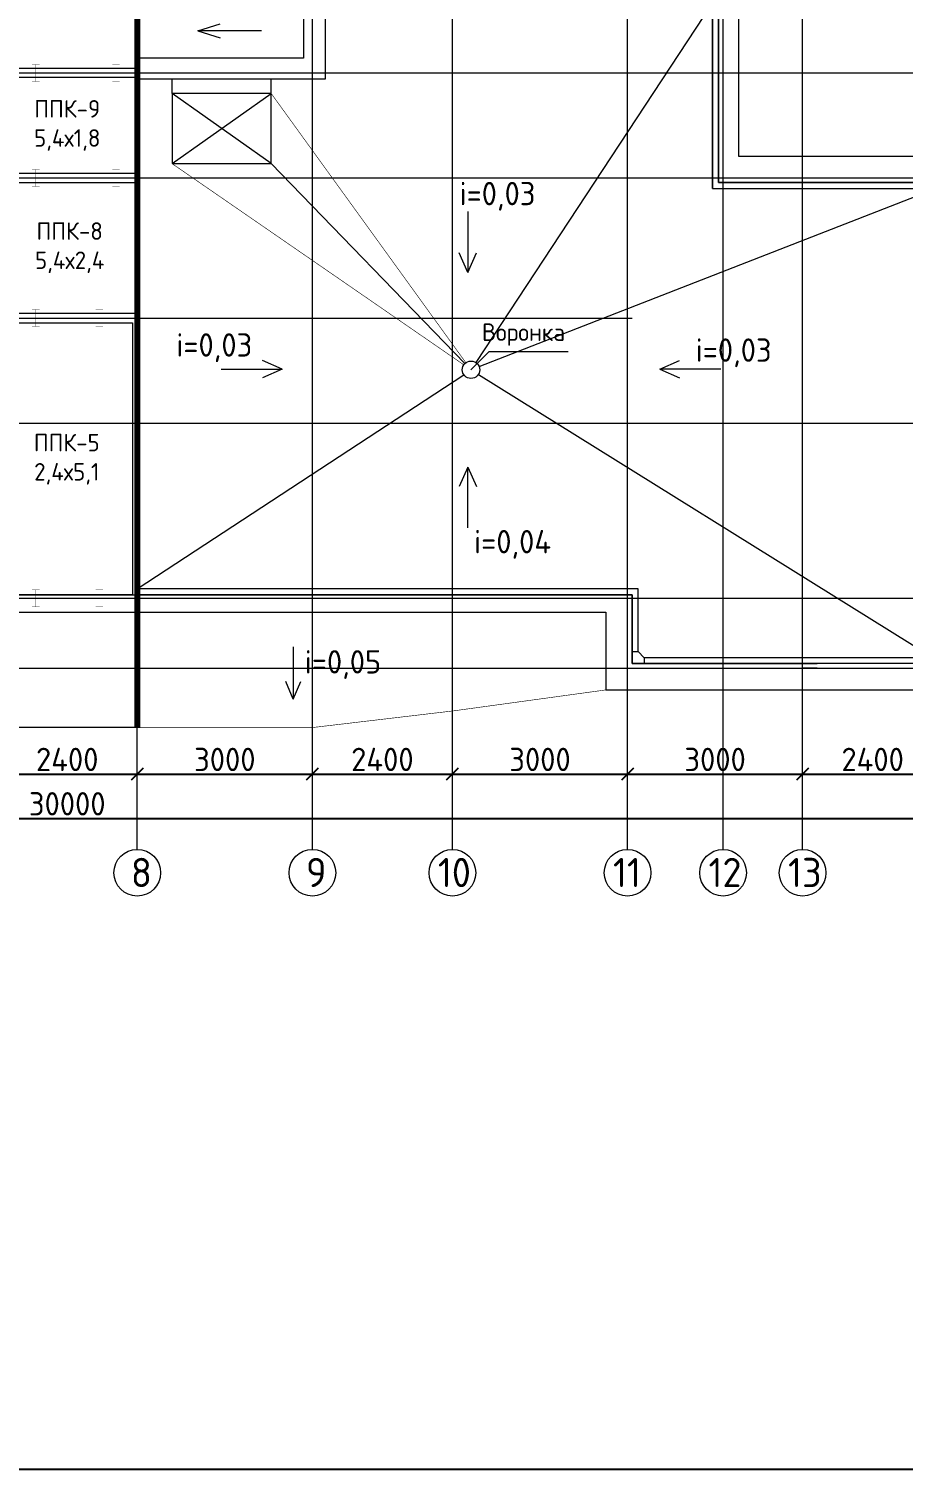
# Model space of a CAD drawing. Header units: millimetres. Extents: x -10163 to 1081624, y -5450 to 230390.
# Drawn here: x 356855 to 371836, y -5250 to 19425 of the extents above; entities that cross this region are included whole.
import ezdxf

# ---------------------------------------------------------------- set-up
doc = ezdxf.new("R2010")
doc.units = ezdxf.units.MM
doc.header["$PDMODE"] = 35
doc.linetypes.add('HIDDEN', pattern=[0.375, 0.25, -0.125])
doc.linetypes.add('Штрих-пунктир', pattern=[24, 20, -1.5, 1, -1.5])
for name, color, linetype in [('Анкеровка', 30, 'Continuous'), ('Кровля', 92, 'Continuous'), ('Оси 2', 253, 'Continuous'), ('Панели', 210, 'Continuous'), ('Перегородки', 150, 'Continuous'), ('Перекрытия', 100, 'Continuous'), ('Покрытия', 50, 'Continuous'), ('Стены1', 120, 'Continuous'), ('Фундаменты', 40, 'Continuous')]:
    doc.layers.add(name, color=color, linetype=linetype)
doc.styles.add('ГОСТ', font='GOST Common.ttf', dxfattribs={"height": 400})
doc.dimstyles.new('ГОСТ', dxfattribs={"dimtxt": 400, "dimasz": 200, "dimexe": 0.18, "dimexo": 0.0625, "dimgap": 50, "dimtad": 1, "dimdec": 0, "dimzin": 0, "dimdsep": 46, "dimtxsty": 'ГОСТ', "dimblk": 'OBLIQUE', "dimcen": 0.09, "dimadec": 0, "dimazin": 0, "dimtfac": 1, "dimtdec": 0, "dimtofl": 0, "dimtmove": 0, "dimatfit": 3, "dimldrblk": 'NONE', "dimfxl": 1, "dimtolj": 1, "dimtzin": 0, "dimarcsym": 0})

# ---------------------------------------------------------------- blocks, each defined once
blk = doc.blocks.new('_Oblique')
at = {"color": 0, "linetype": 'ByBlock', "lineweight": -2}
blk.add_line((-0.5, -0.5), (0.5, 0.5), dxfattribs=at)
blk = doc.blocks.new('*D920')
at = {"layer": 'Defpoints', "color": 0, "transparency": 16777216}
for p in [(358713, 6659), (358713, 6659), (356313, 6259)]:
    blk.add_point(p, dxfattribs=at)
at = {"layer": 'Покрытия', "color": 0, "lineweight": -2, "transparency": 16777216}
for p, q in [((356313, 6259), (356313, 6659)), ((356313, 6659), (358713, 6659)), ((358713, 6659), (358713, 6659))]:
    blk.add_line(p, q, dxfattribs=at)
at = {"layer": 'Покрытия', "color": 0, "lineweight": -2, "transparency": 16777216, "xscale": 200, "yscale": 200, "zscale": 200, "rotation": 180}
blk.add_blockref('_Oblique', (356313, 6659), dxfattribs=at)
at = {"layer": 'Покрытия', "color": 0, "lineweight": -2, "transparency": 16777216, "xscale": 200, "yscale": 200, "zscale": 200}
blk.add_blockref('_Oblique', (358713, 6659), dxfattribs=at)
at = {"layer": 'Покрытия', "color": 0, "lineweight": 9, "transparency": 16777216, "insert": (357513, 6909), "char_height": 400, "attachment_point": 5, "style": 'ГОСТ'}
blk.add_mtext('\\A1;2400', dxfattribs=at)
blk = doc.blocks.new('_None')
blk = doc.blocks.new('*D921')
at = {"layer": 'Defpoints', "color": 0, "transparency": 16777216}
for p in [(358713, 6659), (361713, 6659), (361713, 6659)]:
    blk.add_point(p, dxfattribs=at)
at = {"layer": 'Покрытия', "color": 0, "lineweight": -2, "transparency": 16777216}
for p, q in [((358713, 6659), (358713, 6659)), ((358713, 6659), (361713, 6659)), ((361713, 6659), (361713, 6659))]:
    blk.add_line(p, q, dxfattribs=at)
at = {"layer": 'Покрытия', "color": 0, "lineweight": -2, "transparency": 16777216, "xscale": 200, "yscale": 200, "zscale": 200, "rotation": 180}
blk.add_blockref('_Oblique', (358713, 6659), dxfattribs=at)
at = {"layer": 'Покрытия', "color": 0, "lineweight": -2, "transparency": 16777216, "xscale": 200, "yscale": 200, "zscale": 200}
blk.add_blockref('_Oblique', (361713, 6659), dxfattribs=at)
at = {"layer": 'Покрытия', "color": 0, "lineweight": 9, "transparency": 16777216, "insert": (360213, 6909), "char_height": 400, "attachment_point": 5, "style": 'ГОСТ'}
blk.add_mtext('\\A1;3000', dxfattribs=at)
blk = doc.blocks.new('*D922')
at = {"layer": 'Defpoints', "color": 0, "transparency": 16777216}
for p in [(361713, 6659), (364113, 6659), (364113, 6659)]:
    blk.add_point(p, dxfattribs=at)
at = {"layer": 'Покрытия', "color": 0, "lineweight": -2, "transparency": 16777216}
for p, q in [((361713, 6659), (361713, 6659)), ((361713, 6659), (364113, 6659)), ((364113, 6659), (364113, 6659))]:
    blk.add_line(p, q, dxfattribs=at)
at = {"layer": 'Покрытия', "color": 0, "lineweight": -2, "transparency": 16777216, "xscale": 200, "yscale": 200, "zscale": 200, "rotation": 180}
blk.add_blockref('_Oblique', (361713, 6659), dxfattribs=at)
at = {"layer": 'Покрытия', "color": 0, "lineweight": -2, "transparency": 16777216, "xscale": 200, "yscale": 200, "zscale": 200}
blk.add_blockref('_Oblique', (364113, 6659), dxfattribs=at)
at = {"layer": 'Покрытия', "color": 0, "lineweight": 9, "transparency": 16777216, "insert": (362913, 6909), "char_height": 400, "attachment_point": 5, "style": 'ГОСТ'}
blk.add_mtext('\\A1;2400', dxfattribs=at)
blk = doc.blocks.new('*D923')
at = {"layer": 'Defpoints', "color": 0, "transparency": 16777216}
for p in [(364113, 6659), (367113, 6659), (367113, 6659)]:
    blk.add_point(p, dxfattribs=at)
at = {"layer": 'Покрытия', "color": 0, "lineweight": -2, "transparency": 16777216}
for p, q in [((364113, 6659), (364113, 6659)), ((364113, 6659), (367113, 6659)), ((367113, 6659), (367113, 6659))]:
    blk.add_line(p, q, dxfattribs=at)
at = {"layer": 'Покрытия', "color": 0, "lineweight": -2, "transparency": 16777216, "xscale": 200, "yscale": 200, "zscale": 200, "rotation": 180}
blk.add_blockref('_Oblique', (364113, 6659), dxfattribs=at)
at = {"layer": 'Покрытия', "color": 0, "lineweight": -2, "transparency": 16777216, "xscale": 200, "yscale": 200, "zscale": 200}
blk.add_blockref('_Oblique', (367113, 6659), dxfattribs=at)
at = {"layer": 'Покрытия', "color": 0, "lineweight": 9, "transparency": 16777216, "insert": (365613, 6909), "char_height": 400, "attachment_point": 5, "style": 'ГОСТ'}
blk.add_mtext('\\A1;3000', dxfattribs=at)
blk = doc.blocks.new('*D924')
at = {"layer": 'Defpoints', "color": 0, "transparency": 16777216}
for p in [(367113, 6659), (370113, 6659), (370113, 6659)]:
    blk.add_point(p, dxfattribs=at)
at = {"layer": 'Покрытия', "color": 0, "lineweight": -2, "transparency": 16777216}
for p, q in [((367113, 6659), (367113, 6659)), ((367113, 6659), (370113, 6659)), ((370113, 6659), (370113, 6659))]:
    blk.add_line(p, q, dxfattribs=at)
at = {"layer": 'Покрытия', "color": 0, "lineweight": -2, "transparency": 16777216, "xscale": 200, "yscale": 200, "zscale": 200, "rotation": 180}
blk.add_blockref('_Oblique', (367113, 6659), dxfattribs=at)
at = {"layer": 'Покрытия', "color": 0, "lineweight": -2, "transparency": 16777216, "xscale": 200, "yscale": 200, "zscale": 200}
blk.add_blockref('_Oblique', (370113, 6659), dxfattribs=at)
at = {"layer": 'Покрытия', "color": 0, "lineweight": 9, "transparency": 16777216, "insert": (368613, 6909), "char_height": 400, "attachment_point": 5, "style": 'ГОСТ'}
blk.add_mtext('\\A1;3000', dxfattribs=at)
blk = doc.blocks.new('*D925')
at = {"layer": 'Defpoints', "color": 0, "transparency": 16777216}
for p in [(370113, 6659), (372513, 6659), (372513, 6659)]:
    blk.add_point(p, dxfattribs=at)
at = {"layer": 'Покрытия', "color": 0, "lineweight": -2, "transparency": 16777216}
for p, q in [((370113, 6659), (370113, 6659)), ((370113, 6659), (372513, 6659)), ((372513, 6659), (372513, 6659))]:
    blk.add_line(p, q, dxfattribs=at)
at = {"layer": 'Покрытия', "color": 0, "lineweight": -2, "transparency": 16777216, "xscale": 200, "yscale": 200, "zscale": 200, "rotation": 180}
blk.add_blockref('_Oblique', (370113, 6659), dxfattribs=at)
at = {"layer": 'Покрытия', "color": 0, "lineweight": -2, "transparency": 16777216, "xscale": 200, "yscale": 200, "zscale": 200}
blk.add_blockref('_Oblique', (372513, 6659), dxfattribs=at)
at = {"layer": 'Покрытия', "color": 0, "lineweight": 9, "transparency": 16777216, "insert": (371313, 6909), "char_height": 400, "attachment_point": 5, "style": 'ГОСТ'}
blk.add_mtext('\\A1;2400', dxfattribs=at)
blk = doc.blocks.new('*D926')
at = {"layer": 'Defpoints', "color": 0, "transparency": 16777216}
for p in [(342513, 5899), (372513, 5899), (372513, 5509)]:
    blk.add_point(p, dxfattribs=at)
at = {"layer": 'Покрытия', "color": 0, "lineweight": -2, "transparency": 16777216}
for p, q in [((342513, 5899), (342513, 5899)), ((342513, 5899), (372513, 5899)), ((372513, 5509), (372513, 5899))]:
    blk.add_line(p, q, dxfattribs=at)
at = {"layer": 'Покрытия', "color": 0, "lineweight": -2, "transparency": 16777216, "xscale": 200, "yscale": 200, "zscale": 200, "rotation": 180}
blk.add_blockref('_Oblique', (342513, 5899), dxfattribs=at)
at = {"layer": 'Покрытия', "color": 0, "lineweight": -2, "transparency": 16777216, "xscale": 200, "yscale": 200, "zscale": 200}
blk.add_blockref('_Oblique', (372513, 5899), dxfattribs=at)
at = {"layer": 'Покрытия', "color": 0, "lineweight": 9, "transparency": 16777216, "insert": (357513, 6149), "char_height": 400, "attachment_point": 5, "style": 'ГОСТ'}
blk.add_mtext('\\A1;30000', dxfattribs=at)

msp = doc.modelspace()

# ---------------------------------------------------------------- linework, layer by layer
at = {"layer": 'Анкеровка'}
msp.add_lwpolyline([(276400, -5250), (380890, -5250), (380890, 44700), (276400, 44700)], close=True, dxfattribs=at)
at = {"layer": 'Анкеровка', "lineweight": 9, "const_width": 5}
for points in [[(356911.62, 18815), (357041.62, 18815)], [(356911.62, 18815), (357041.62, 18815)], [(356976.62, 18815), (356976.62, 18525)], [(356976.62, 18815), (356976.62, 18525)], [(358283.24, 18815), (358413.24, 18815)], [(358348.24, 18815), (358348.24, 18525)], [(356911.62, 18525), (357041.62, 18525)], [(356911.62, 18525), (357041.62, 18525)], [(358283.24, 18525), (358413.24, 18525)], [(356911.62, 17015), (357041.62, 17015)], [(356911.62, 17015), (357041.62, 17015)], [(356976.62, 17015), (356976.62, 16725)], [(356976.62, 17015), (356976.62, 16725)], [(358283.24, 17015), (358413.24, 17015)], [(358348.24, 17015), (358348.24, 16725)], [(356911.62, 16725), (357041.62, 16725)], [(356911.62, 16725), (357041.62, 16725)], [(358283.24, 16725), (358413.24, 16725)], [(356911.62, 14615), (357041.62, 14615)], [(356911.62, 14615), (357041.62, 14615)], [(356976.62, 14615), (356976.62, 14325)], [(356976.62, 14615), (356976.62, 14325)], [(357998.24, 14615), (358128.24, 14615)], [(357998.24, 14615), (358128.24, 14615)], [(358063.24, 14615), (358063.24, 14325)], [(358063.24, 14615), (358063.24, 14325)], [(356911.62, 14325), (357041.62, 14325)], [(356911.62, 14325), (357041.62, 14325)], [(357998.24, 14325), (358128.24, 14325)], [(357998.24, 14325), (358128.24, 14325)], [(356911.62, 9815), (357041.62, 9815)], [(356911.62, 9815), (357041.62, 9815)], [(356976.62, 9815), (356976.62, 9525)], [(356976.62, 9815), (356976.62, 9525)], [(357998.24, 9815), (358128.24, 9815)], [(357998.24, 9815), (358128.24, 9815)], [(358063.24, 9815), (358063.24, 9525)], [(358063.24, 9815), (358063.24, 9525)], [(356911.62, 9525), (357041.62, 9525)], [(356911.62, 9525), (357041.62, 9525)], [(357998.24, 9525), (358128.24, 9525)], [(357998.24, 9525), (358128.24, 9525)]]:
    msp.add_lwpolyline(points, dxfattribs=at)
at = {"layer": 'Кровля', "lineweight": 9}
for p, q in [((368570, 16690), (368570, 23050)), ((368570, 19870), (364512.88, 13708.96)), ((359752.363, 19390.537), (360135.88, 19509.009)), ((360840.156, 19390.537), (359752.363, 19390.537)), ((359752.363, 19390.537), (360135.88, 19272.064)), ((359308.581, 17116.641), (361008.581, 18316.641)), ((361008.581, 17116.641), (359308.581, 18316.641)), ((364569.917, 13638.451), (372291.62, 16650)), ((364375.06, 16293.647), (364375.06, 15250.26)), ((364375.06, 15250.26), (364226.092, 15585.634)), ((364375.06, 15250.26), (364524.028, 15585.634)), ((364430.693, 13584.153), (364741.189, 13894.648)), ((364741.189, 13894.648), (366094.929, 13894.648)), ((360151.421, 13595.918), (361194.807, 13595.918)), ((361194.807, 13595.918), (360859.433, 13744.887)), ((361194.807, 13595.918), (360859.433, 13446.95)), ((367666.579, 13595.918), (368001.953, 13744.887)), ((368709.966, 13595.918), (367666.579, 13595.918)), ((367666.579, 13595.918), (368001.953, 13446.95)), ((358713.24, 9831.115), (364308.943, 13497.501)), ((364557.54, 13505.149), (372296.62, 8685)), ((364375.06, 11918.045), (364226.092, 11582.671)), ((364375.06, 10874.658), (364375.06, 11918.045)), ((364375.06, 11918.045), (364524.028, 11582.671)), ((361386.488, 8837.708), (361386.488, 7942.903)), ((361386.488, 7942.903), (361259.975, 8244.413)), ((361386.488, 7942.903), (361513, 8244.413))]:
    msp.add_line(p, q, dxfattribs=at)
at = {"layer": 'Кровля', "lineweight": 9, "ltscale": 10}
for p, q in [((359308.581, 18316.641), (359308.581, 18570)), ((361008.581, 18316.641), (361008.581, 18570)), ((361008.581, 17116.641), (364326.715, 13691.484))]:
    msp.add_line(p, q, dxfattribs=at)
at = {"layer": 'Кровля', "lineweight": 9, "const_width": 100}
msp.add_lwpolyline([(358713.24, 32284.951), (358713.24, 7455.049)], dxfattribs=at)
at = {"layer": 'Кровля', "lineweight": 9}
for points in [[(358713.24, 20820), (361563.24, 20820), (361563.24, 18920)], [(361563.24, 19373.774), (361563.24, 18920), (358713.24, 18920)]]:
    msp.add_lwpolyline(points, dxfattribs=at)
msp.add_lwpolyline([(361008.581, 17116.641), (361008.581, 18316.641), (359308.581, 18316.641), (359308.581, 17116.641)], close=True, dxfattribs=at)
at = {"layer": 'Кровля', "lineweight": 9, "ltscale": 10, "const_width": 10}
for points in [[(361008.581, 18316.641), (361008.581, 18316.641), (364343.128, 13705.247)], [(359308.581, 17116.641), (364307.674, 13668.993)]]:
    msp.add_lwpolyline(points, dxfattribs=at)
at = {"layer": 'Кровля', "lineweight": 9}
msp.add_circle((364430.693, 13584.153), 149.438, dxfattribs=at)
at = {"layer": 'Оси 2', "linetype": 'Штрих-пунктир', "lineweight": 9}
for p, q in [((358713.24, 5368.318), (358713.24, 34020)), ((358713.24, 5368.318), (358713.24, 33970)), ((361713.24, 5368.318), (361713.24, 34020)), ((361713.24, 5368.318), (361713.24, 33970)), ((367113.24, 5368.318), (367113.24, 34020)), ((367113.24, 5368.318), (367113.24, 33970)), ((368750, 5368.318), (368750, 34020)), ((368750, 5368.318), (368750, 33970)), ((370113.24, 5368.318), (370113.24, 34020)), ((370113.24, 5368.318), (370113.24, 33970)), ((339340, 18670), (375760, 18670)), ((339340, 18670), (375760, 18670)), ((339340, 16870), (375760, 16870)), ((339340, 16870), (375760, 16870)), ((339340, 14470), (367193.24, 14470)), ((339340, 14470), (367193.24, 14470)), ((339340, 12670), (375760, 12670)), ((339340, 12670), (375760, 12670)), ((339340, 9670), (375760, 9670)), ((339340, 9670), (375760, 9670)), ((339340, 8470), (375760, 8470)), ((339340, 8470), (375760, 8470))]:
    msp.add_line(p, q, dxfattribs=at)
at = {"layer": 'Оси 2', "linetype": 'Continuous', "lineweight": 9}
for q in [(364113.24, 34020), (364113.24, 33970)]:
    msp.add_line((364113.24, 5368.318), q, dxfattribs=at)
at = {"layer": 'Оси 2', "lineweight": 9}
for centre in [(358713.24, 4968.318), (361713.24, 4968.318), (364113.24, 4968.318), (367113.24, 4968.318), (368750, 4968.318), (370113.24, 4968.318)]:
    msp.add_circle(centre, 400, dxfattribs=at)
at = {"layer": 'Панели', "linetype": 'Continuous', "lineweight": 9}
for p, q in [((366743.24, 9731.115), (367113.24, 9731.115)), ((370363.24, 8470), (370113.24, 8470))]:
    msp.add_line(p, q, dxfattribs=at)
msp.add_lwpolyline([(356313.24, 9431.115), (356313.24, 14470), (358713.24, 14470), (358713.24, 7455.049), (356313.24, 7455.049)], dxfattribs=at)
at = {"layer": 'Перегородки', "linetype": 'HIDDEN', "lineweight": 9, "ltscale": 10}
for points in [[(356393.24, 18750), (358713.24, 18750), (358713.24, 20990), (356393.24, 20990), (356393.24, 18750)], [(358713.24, 18590), (356393.24, 18590), (356393.24, 16950), (358713.24, 16950), (358713.24, 18590)]]:
    msp.add_lwpolyline(points, dxfattribs=at)
for points in [[(358713.24, 16790), (358713.24, 14550), (356393.24, 14550), (356393.24, 16790)], [(358633.24, 14390), (358633.24, 9731.115), (356393.24, 9731.115), (356393.24, 14390)]]:
    msp.add_lwpolyline(points, close=True, dxfattribs=at)
at = {"layer": 'Перекрытия', "lineweight": 9, "const_width": 10}
for points in [[(356313.24, 18670), (358713.24, 18670), (358713.24, 16870), (356313.24, 16870)], [(356313.24, 16870), (358713.24, 16870), (358713.24, 14470), (356313.24, 14470)], [(356313.24, 9731.115), (358713.24, 9731.115), (358713.24, 14470), (356313.24, 14470)]]:
    msp.add_lwpolyline(points, close=True, dxfattribs=at)
for points in [[(356313.24, 7455.049), (358713.24, 7455.049), (358713.24, 9431.115), (356313.24, 9431.115)], [(361713.24, 7455.049), (358713.24, 7455.049), (358713.24, 9431.115), (361113.24, 9431.115)], [(364124.306, 7740.079), (366743.24, 8100)], [(364113.24, 7738.771), (361713.24, 7455.049)]]:
    msp.add_lwpolyline(points, dxfattribs=at)
at = {"layer": 'Покрытия', "lineweight": 9}
for p, q in [((367193.24, 8760), (367293.24, 8760)), ((367293.24, 8760), (367400, 8650)), ((367400, 8650), (367400, 8550))]:
    msp.add_line(p, q, dxfattribs=at)
for points in [[(358713.24, 29994.595), (367193.24, 29994.595), (367193.24, 31190), (372433.24, 31190), (372433.24, 22950), (368670, 22950), (368670, 18570)], [(372250, 23050), (368570, 23050), (368570, 18570)], [(368670, 18570), (368670, 16790), (372433.24, 16790), (372433.24, 8550), (367193.24, 8550), (367193.24, 9731.115), (358713.24, 9731.115)], [(368570, 18570), (368570, 16690), (372250, 16690)], [(367293.24, 8760), (367293.24, 9831.115), (358713.24, 9831.115)], [(372260, 8650), (367400, 8650)]]:
    msp.add_lwpolyline(points, dxfattribs=at)
at = {"layer": 'Стены1', "lineweight": 9}
for points in [[(372883.24, 8100), (372883.24, 17240), (369020, 17240), (369020, 22500), (372883.24, 22500), (372883.24, 31640), (372463.24, 31640), (372463.24, 31640), (370063.24, 31640), (370063.24, 31640), (366743.24, 31640), (366743.24, 30294.595), (351203.24, 30294.595), (351203.24, 31640), (345163.24, 31640), (345163.24, 31640), (342763.24, 31640), (342763.24, 31640), (342143.24, 31640), (342143.24, 22500), (345143.24, 22500), (345143.24, 22269.884)], [(368670, 18570), (368670, 22950), (372433.24, 22950), (372433.24, 31190), (372163.24, 31190)], [(345143.24, 19420.652), (345143.24, 17240), (342143.24, 17240), (342143.24, 8100), (342713.24, 8100), (342713.24, 8100), (345163.24, 8100), (345163.24, 8100), (351203.24, 8100), (351203.24, 9431.115), (366743.24, 9431.115), (366743.24, 8100), (370063.24, 8100), (370063.24, 8100), (372463.24, 8100), (372463.24, 8100), (372883.24, 8100)], [(372163.24, 8550), (372433.24, 8550), (372433.24, 16790), (368670, 16790), (368670, 18570)], [(344863.24, 8470), (344863.24, 8470), (350833.24, 8470), (350833.24, 9731.115), (367193.24, 9731.115), (367193.24, 8550), (370363.24, 8550)]]:
    msp.add_lwpolyline(points, dxfattribs=at)
at = {"layer": 'Фундаменты', "lineweight": 9}
for points in [[(361940, 18570), (361940, 21170), (358713.24, 21170)], [(358713.24, 18570), (361940, 18570), (361940, 19373.774)]]:
    msp.add_lwpolyline(points, dxfattribs=at)

# ---------------------------------------------------------------- texts
at = {"layer": 'Кровля', "lineweight": 9, "char_height": 400, "style": 'ГОСТ'}
for s, insert, attachment_point in [('i=0,03', (364233.203, 16802.61), 1), ('i=0,03', (359380.736, 14209.309), 1), ('i=0,03', (368279.37, 14121.401), 1), ('i=0,04', (364482.424, 10839.483), 1), ('i=0,05', (361581.006, 8287.614), 7)]:
    msp.add_mtext_dynamic_manual_height_columns(s, width=1235.55273, gutter_width=2000, heights=[0], dxfattribs=dict(at, insert=insert, attachment_point=attachment_point))
at = {"layer": 'Оси 2', "lineweight": 9, "char_height": 500, "attachment_point": 1, "style": 'ГОСТ'}
for s, insert in [('8', (358603.874, 5222.04)), ('9', (361603.874, 5222.04)), ('10', (363863.874, 5222.04)), ('11', (366863.874, 5222.04)), ('12', (368500.634, 5222.04)), ('13', (369863.874, 5222.04))]:
    msp.add_mtext_dynamic_manual_height_columns(s, width=529.33393, gutter_width=12.5, heights=[0], dxfattribs=dict(at, insert=insert))
at = {"layer": 'Перекрытия', "lineweight": 9, "char_height": 300, "attachment_point": 5, "style": 'ГОСТ'}
for s, insert in [('\\pxqc;ППК-9\\P5,4х1,8', (357513.24, 17770)), ('ППК-8\\P5,4х2,4', (357555.23, 15675.516)), ('\\pxqc;Воронка', (365331.12, 14187.903)), ('\\pxqc;ППК-5 2,4х5,1', (357504.796, 12051.642))]:
    msp.add_mtext_dynamic_manual_height_columns(s, width=1770, gutter_width=2500, heights=[0], dxfattribs=dict(at, insert=insert))

# ---------------------------------------------------------------- dimensions: what is measured, and where the dimension line sits
at = {"layer": 'Покрытия', "lineweight": 9}
for base, p1, p2, picture, middle in [((358713.24, 6659.279), (356313.24, 6259.279), (358713.24, 6659.279), '*D920', (357513.24, 6909.279)), ((361713.24, 6659.279), (358713.24, 6659.279), (361713.24, 6659.279), '*D921', (360213.24, 6909.279)), ((364113.24, 6659.279), (361713.24, 6659.279), (364113.24, 6658.899), '*D922', (362913.24, 6909.279)), ((367113.24, 6659.279), (364113.24, 6658.899), (367113.24, 6659.279), '*D923', (365613.24, 6909.279)), ((370113.24, 6659.279), (367113.24, 6659.279), (370113.24, 6659.279), '*D924', (368613.24, 6909.279)), ((372513.24, 6659.279), (370113.24, 6659.279), (372513.24, 6659.279), '*D925', (371313.24, 6909.279)), ((372513.24, 5899.279), (342513.24, 5899.279), (372513.24, 5509.279), '*D926', (357513.24, 6149.279))]:
    dim = msp.add_linear_dim(base=base, p1=p1, p2=p2, dimstyle='ГОСТ', dxfattribs=at)
    dim.commit()
    dim.dimension.update_dxf_attribs({"geometry": picture, "text_midpoint": middle})

doc.saveas('drawing.dxf')
